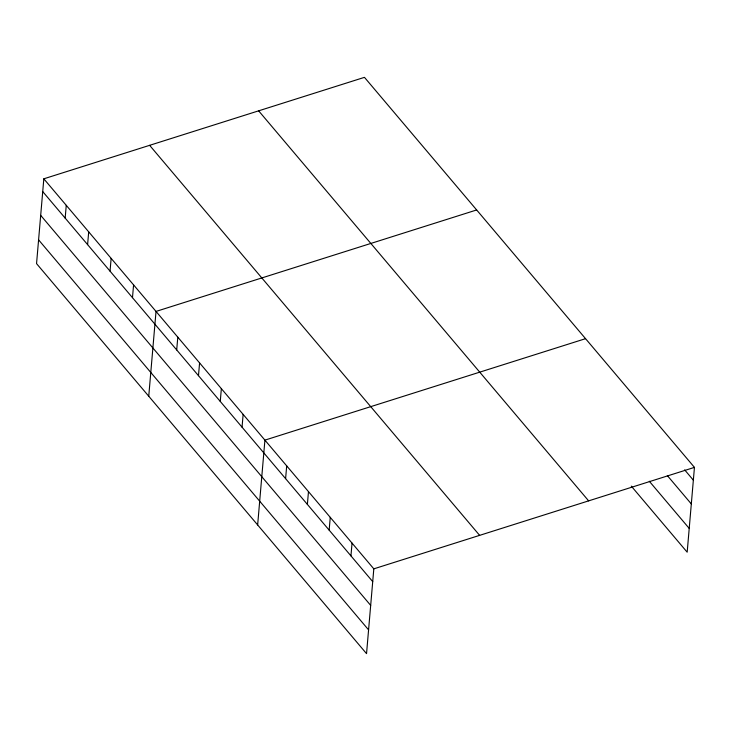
<?xml version="1.0" encoding="UTF-8"?>
<svg xmlns="http://www.w3.org/2000/svg" width="731" height="731" viewBox="0 0 731 731"><rect width="100%" height="100%" fill="white"/><g stroke="black" fill="none" stroke-linecap="round" stroke-linejoin="round"><path stroke-width="1.1" d="M43.823 178.812L36.55 263.617L366.542 653.651L373.815 568.846L43.823 178.812L364.458 77.349L694.45 467.383L687.177 552.188L631.282 486.115M65.169 218.112L66.256 205.338M87.601 244.629L88.698 231.855M110.043 271.155L111.139 258.381M132.485 297.672L133.581 284.898M148.749 396.229L156.023 311.424L476.649 209.961M176.701 349.939L177.797 337.165M198.485 375.679L199.581 362.905M220.259 401.429L221.356 388.645M242.043 427.169L243.14 414.395M257.65 524.94L264.914 440.135L585.549 338.672M285.602 478.65L286.698 465.875M307.385 504.39L308.473 491.616M329.16 530.13L330.257 517.356M350.944 555.88L352.04 543.096M373.815 568.846L694.45 467.383M684.645 469.859L693.353 480.157M667.357 475.607L691.316 503.924M649.292 481.226L689.214 528.412M258.646 110.838L588.638 500.863M149.627 145.332L479.627 535.357M42.727 191.586L372.719 581.62M40.689 215.362L370.681 605.387M38.588 239.85L368.579 629.875"/></g></svg>
